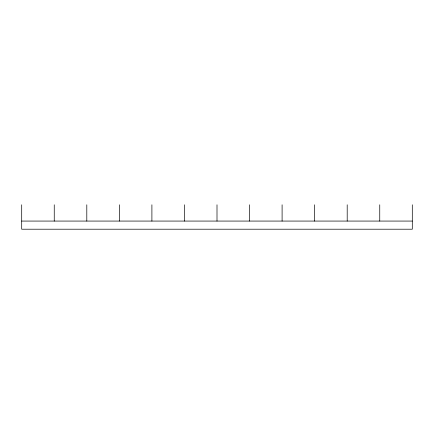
<?xml version="1.0" encoding="UTF-8"?>
<svg xmlns="http://www.w3.org/2000/svg" width="434" height="434" viewBox="0 0 434 434"><rect width="100%" height="100%" fill="white"/><g stroke="black" fill="none" stroke-linecap="round" stroke-linejoin="round"><path stroke-width="0.65" d="M21.7 221.069L412.3 221.069M412.3 204.794L412.3 229.206L21.7 229.206L21.7 204.794M379.75 204.794L379.75 221.069M347.2 204.794L347.2 221.069M314.65 204.794L314.65 221.069M282.1 204.794L282.1 221.069M249.55 204.794L249.55 221.069M217 204.794L217 221.069M184.45 204.794L184.45 221.069M151.9 204.794L151.9 221.069M119.35 204.794L119.35 221.069M86.8 204.794L86.8 221.069M54.25 204.794L54.25 221.069"/></g></svg>
